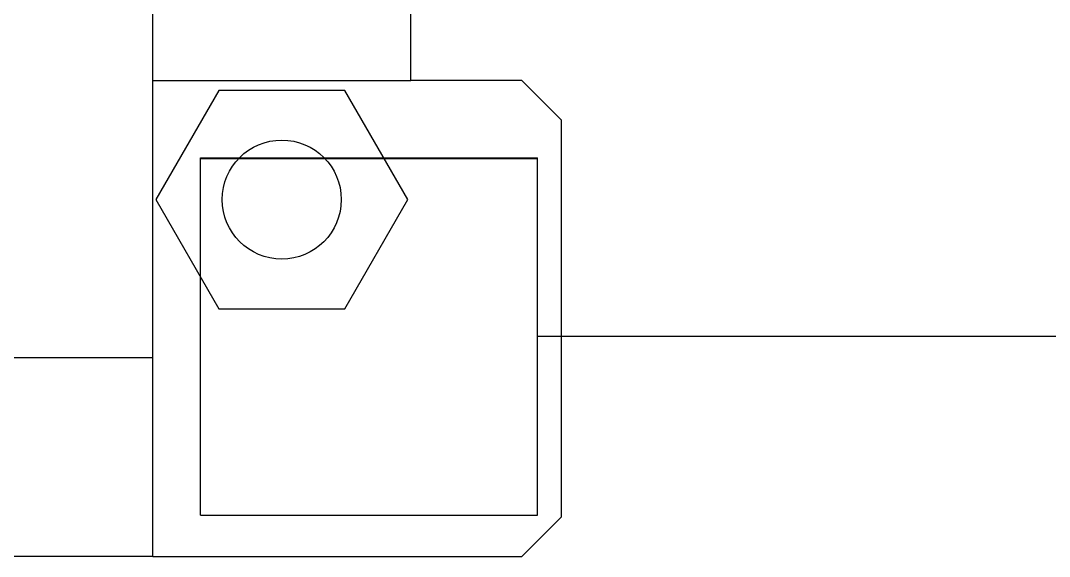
# Model space of a CAD drawing. Extents: x -38 to 38, y -21 to 21.
# Drawn here: x -24.83 to 1.1, y -21 to -7.5 of the extents above; entities that cross this region are included whole.
import ezdxf

# ---------------------------------------------------------------- set-up
doc = ezdxf.new("R2010")
doc.units = 0
doc.layers.get('0').update_dxf_attribs({"linetype": 'continuous'})

# ---------------------------------------------------------------- blocks, each defined once
blk = doc.blocks.new('MIRROR')
at = {"color": 0}
for p, q in [((-21.5, -16), (-21.5, 16)), ((-21.5, -9.01), (-15, -9.01)), ((-12.2, -9.01), (-15, -9.01)), ((-11.2, -10.01), (-12.2, -9.01)), ((-19.838, -9.26), (-21.425, -12.01)), ((-16.662, -9.26), (-19.838, -9.26)), ((-16.662, -9.26), (-19.838, -9.26)), ((-15.075, -12.01), (-16.662, -9.26)), ((-15.075, -12.01), (-16.662, -9.26)), ((-11.2, -20), (-11.2, -10.01)), ((-21.425, -12.01), (-19.838, -14.76)), ((-16.662, -14.76), (-15.075, -12.01)), ((-16.662, -14.76), (-15.075, -12.01)), ((-19.838, -14.76), (-16.662, -14.76)), ((-21.5, -16), (-25.5, -16)), ((-12.2, -21), (-11.2, -20)), ((-21.5, -21), (-25.5, -21)), ((-21.5, -21), (-12.2, -21))]:
    blk.add_line(p, q, dxfattribs=at)
for points in [[(-15, -9.01), (-15, -7.546), (-15, -4.01)], [(-21.5, -21), (-21.5, -16)]]:
    blk.add_lwpolyline(points, dxfattribs=at)
blk.add_circle((-18.25, -12.01), 1.5, dxfattribs=at)
blk = doc.blocks.new('MIRROR002')
at = {"color": 0}
for p, q in [((-20.3, -10.962), (-11.8, -10.962)), ((-20.3, -10.973), (-11.8, -10.973)), ((-20.3, -19.962), (-11.8, -19.962))]:
    blk.add_line(p, q, dxfattribs=at)
for points in [[(-20.3, -10.973), (-20.3, -10.962)], [(-20.3, -19.962), (-20.3, -15.621), (-20.3, -10.973)], [(-11.8, -10.973), (-11.8, -10.962)], [(-11.8, -19.962), (-11.8, -15.621), (-11.8, -10.973)]]:
    blk.add_lwpolyline(points, dxfattribs=at)

msp = doc.modelspace()

# ---------------------------------------------------------------- linework, layer by layer
at = {"color": 0}
for points in [[(-11.8, -19.962), (-11.8, -10.962)], [(11.8, -15.462), (-11.8, -15.462)]]:
    msp.add_lwpolyline(points, dxfattribs=at)

# ---------------------------------------------------------------- block references
for name in ['MIRROR', 'MIRROR002']:
    msp.add_blockref(name, (0, 0), dxfattribs=at)

doc.saveas('drawing.dxf')
